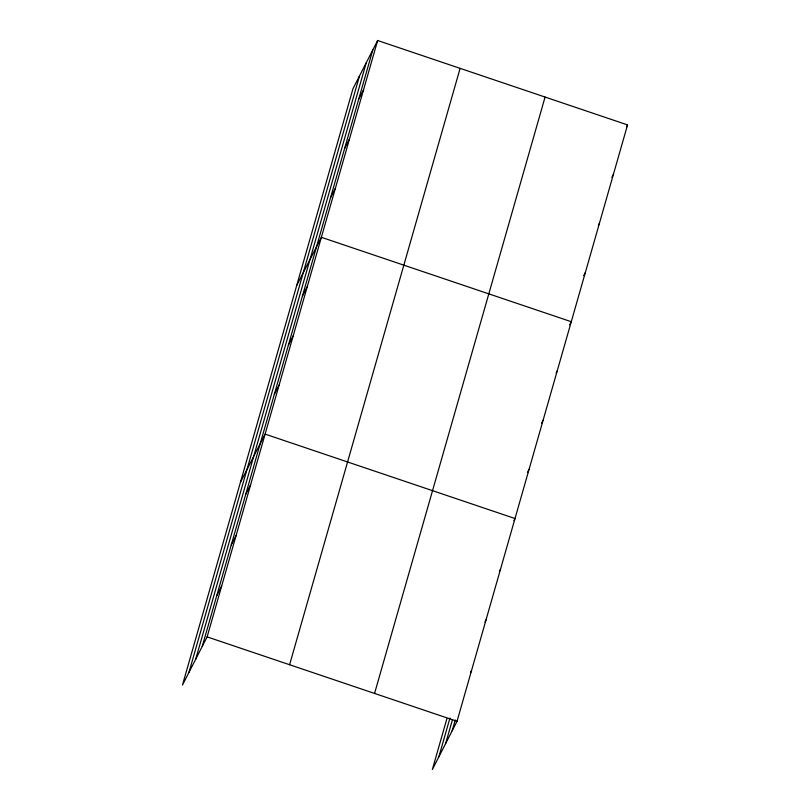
<?xml version="1.0" encoding="UTF-8"?>
<svg xmlns="http://www.w3.org/2000/svg" width="810" height="810" viewBox="0 0 810 810"><rect width="100%" height="100%" fill="white"/><g stroke="black" fill="none" stroke-linecap="round" stroke-linejoin="round"><path stroke-width="1.21" d="M188.983 672.32L359.508 75.948M195.716 659.168L366.231 62.795M202.247 646.4L372.772 50.028M377.642 40.5L352.968 88.715L182.452 685.088L207.127 636.883L377.642 40.5L627.547 124.912L457.032 721.285L432.358 769.5L446.857 718.804M289.595 664.737L460.11 68.354M374.564 693.431L545.079 97.058M438.888 756.732L449.935 718.106M445.621 743.58L452.527 719.442M452.152 730.812L455.26 719.948M358.698 99.225L363.579 89.697M344.635 148.432L349.505 138.905M330.561 197.63L335.441 188.102M296.703 285.515L321.367 237.31L571.273 321.712L569.653 324.891M302.434 296.035L307.304 286.507M288.36 345.232L293.24 335.704M274.296 394.429L279.167 384.912M240.428 482.325L265.103 434.109L515.008 518.521L513.925 520.638M245.734 494.323L250.604 484.805M231.235 545.019L236.115 535.491M216.746 595.715L221.616 586.187M626.464 127.028L627.547 124.912M611.854 177.289L613.484 174.109M598.327 225.423L599.41 223.307M583.716 275.683L585.346 272.514M556.126 373.035L557.209 370.919M541.515 423.286L543.146 420.117M527.452 472.493L529.072 469.314M499.426 571.323L500.509 569.207M484.937 622.019L486.02 619.903M470.438 672.715L471.521 670.599M207.127 636.883L457.032 721.285"/></g></svg>
